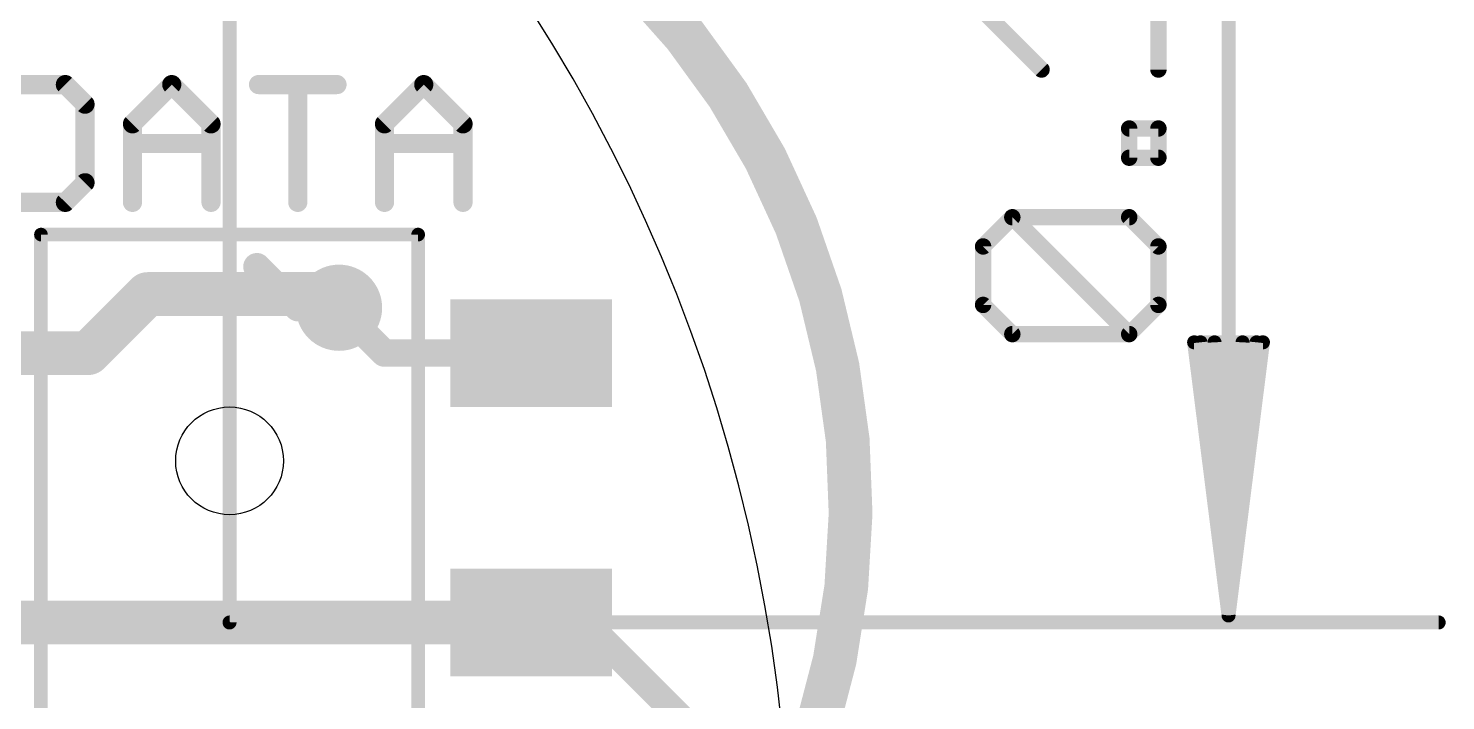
# Model space of a CAD drawing. Extents: x -22.8 to 21.3, y -24.2 to 20.5.
# Drawn here: x 8.17 to 21.32, y 1.81 to 8.05 of the extents above; entities that cross this region are included whole.
import ezdxf

# ---------------------------------------------------------------- set-up
doc = ezdxf.new("R2010")
doc.units = 0
for name, color, linetype in [('1', 12, 'CONTINUOUS'), ('16', 132, 'CONTINUOUS'), ('18', 110, 'CONTINUOUS'), ('20', 53, 'CONTINUOUS'), ('21', 40, 'CONTINUOUS'), ('23', 53, 'CONTINUOUS'), ('47', 253, 'CONTINUOUS')]:
    doc.layers.add(name, color=color, linetype=linetype)

# ---------------------------------------------------------------- blocks, each defined once
blk = doc.blocks.new('RECT')
blk.add_solid([(-0.5, -0.5), (0.5, -0.5), (-0.5, 0.5), (0.5, 0.5)])
blk = doc.blocks.new('ROUNDV')
at = {"const_width": 0.5}
blk.add_lwpolyline([(0, -0.25, 1), (0, 0.25, 1), (0, -0.25)], format="xyb", dxfattribs=at)

msp = doc.modelspace()

# ---------------------------------------------------------------- linework, layer by layer
at = {"layer": '1'}
for points, const_width in [([(8.723, 5.04), (9.271, 5.588)], 0.4064), ([(9.271, 5.588), (10.922, 5.588)], 0.4064), ([(10.922, 5.588), (11.049, 5.461)], 0.4064), ([(11.47, 5.04), (11.049, 5.461)], 0.254), ([(7.233, 5.04), (8.723, 5.04)], 0.4064), ([(12.833, 5.04), (11.47, 5.04)], 0.254), ([(7.233, 2.54), (12.319, 2.54)], 0.4064), ([(12.319, 2.54), (12.833, 2.54)], 0.4064), ([(12.446, 2.413), (12.319, 2.54)], 0.254), ([(13.462, 2.413), (12.446, 2.413)], 0.254), ([(14.351, 1.524), (13.462, 2.413)], 0.254)]:
    msp.add_lwpolyline(points, dxfattribs=dict(at, const_width=const_width))
for points, const_width in [([(9.271, 5.6896, 1), (9.271, 5.4864)], 0.2032), ([(9.3428, 5.5162, 1), (9.1992, 5.6598)], 0.2032), ([(10.9938, 5.6598, 1), (10.8502, 5.5162)], 0.2032), ([(10.922, 5.4864, 1), (10.922, 5.6896)], 0.2032), ([(10.9772, 5.3892, 1), (11.1208, 5.5328)], 0.2032), ([(11.0939, 5.5059, 1), (11.0041, 5.4161)], 0.127), ([(8.6512, 5.1118, 1), (8.7948, 4.9682)], 0.2032), ([(8.723, 4.9384, 1), (8.723, 5.1416)], 0.2032), ([(11.47, 5.1035, 1), (11.47, 4.9765)], 0.127), ([(11.4251, 4.9951, 1), (11.5149, 5.0849)], 0.127), ([(12.833, 4.9765, 1), (12.833, 5.1035)], 0.127), ([(12.319, 2.6416, 1), (12.319, 2.4384)], 0.2032), ([(12.3639, 2.5849, 1), (12.2741, 2.4951)], 0.127), ([(12.319, 2.4384, 1), (12.319, 2.6416)], 0.2032), ([(12.833, 2.4384, 1), (12.833, 2.6416)], 0.2032), ([(12.446, 2.4765, 1), (12.446, 2.3495)], 0.127), ([(12.4011, 2.3681, 1), (12.4909, 2.4579)], 0.127), ([(13.5069, 2.4579, 1), (13.4171, 2.3681)], 0.127), ([(13.462, 2.3495, 1), (13.462, 2.4765)], 0.127)]:
    msp.add_lwpolyline(points, format="xyb", dxfattribs=dict(at, const_width=const_width))
at = {"layer": '16'}
for points, const_width in [([(15.24, 0.889, 0.4142), (11.557, 10.033)], 0.4064), ([(10.3319, 5.8869, 1), (10.2421, 5.7971)], 0.127), ([(10.668, 5.5245, 1), (10.668, 5.3975)], 0.127), ([(10.6231, 5.4161, 1), (10.7129, 5.5059)], 0.127), ([(11.049, 5.3975, 1), (11.049, 5.5245)], 0.127)]:
    msp.add_lwpolyline(points, format="xyb", dxfattribs=dict(at, const_width=const_width))
at = {"layer": '16', "const_width": 0.254}
for points in [[(10.668, 5.461), (10.287, 5.842)], [(11.049, 5.461), (10.668, 5.461)]]:
    msp.add_lwpolyline(points, dxfattribs=at)
at = {"layer": '20'}
msp.add_circle((10.033, 4.04), 0.5, dxfattribs=at)
msp.add_arc((0, 0), 15.24, 0, 90, dxfattribs=at)
at = {"layer": '21'}
for points, const_width in [([(8.5095, 7.532), (7.9629, 7.532)], 0.1778), ([(8.6917, 7.3498), (8.5095, 7.532)], 0.1778), ([(9.1323, 7.1677), (9.4967, 7.532)], 0.1778), ([(9.4967, 7.532), (9.8611, 7.1677)], 0.1778), ([(10.3017, 7.532), (11.0304, 7.532)], 0.1778), ([(10.6661, 6.4389), (10.6661, 7.532)], 0.1778), ([(11.4711, 7.1677), (11.8355, 7.532)], 0.1778), ([(11.8355, 7.532), (12.1998, 7.1677)], 0.1778), ([(8.6917, 6.6211), (8.6917, 7.3498)], 0.1778), ([(9.1323, 6.4389), (9.1323, 7.1677)], 0.1778), ([(9.8611, 7.1677), (9.8611, 6.4389)], 0.1778), ([(11.4711, 6.4389), (11.4711, 7.1677)], 0.1778), ([(12.1998, 7.1677), (12.1998, 6.4389)], 0.1778), ([(9.1323, 6.9855), (9.8611, 6.9855)], 0.1778), ([(11.4711, 6.9855), (12.1998, 6.9855)], 0.1778), ([(8.5095, 6.4389), (8.6917, 6.6211)], 0.1778), ([(7.9629, 6.4389), (8.5095, 6.4389)], 0.1778), ([(8.283, -1.06), (8.283, 6.14)], 0.127), ([(8.283, 6.14), (11.783, 6.14)], 0.127), ([(11.783, 6.14), (11.783, -1.06)], 0.127)]:
    msp.add_lwpolyline(points, dxfattribs=dict(at, const_width=const_width))
for points, const_width in [([(8.5409, 7.5635, 1), (8.478, 7.5006)], 0.0889), ([(8.5095, 7.4876, 1), (8.5095, 7.5765)], 0.0889), ([(9.5281, 7.5635, 1), (9.4652, 7.5006)], 0.0889), ([(9.5281, 7.5006, 1), (9.4652, 7.5635)], 0.0889), ([(10.3017, 7.5765, 1), (10.3017, 7.4876)], 0.0889), ([(10.7105, 7.532, 1), (10.6216, 7.532)], 0.0889), ([(11.0304, 7.4876, 1), (11.0304, 7.5765)], 0.0889), ([(11.8669, 7.5635, 1), (11.804, 7.5006)], 0.0889), ([(11.8669, 7.5006, 1), (11.804, 7.5635)], 0.0889), ([(8.7361, 7.3498, 1), (8.6472, 7.3498)], 0.0889), ([(8.6602, 7.3184, 1), (8.7231, 7.3813)], 0.0889), ([(9.1767, 7.1677, 1), (9.0878, 7.1677)], 0.0889), ([(9.1009, 7.1991, 1), (9.1637, 7.1362)], 0.0889), ([(9.9055, 7.1677, 1), (9.8166, 7.1677)], 0.0889), ([(9.8296, 7.1362, 1), (9.8925, 7.1991)], 0.0889), ([(11.5155, 7.1677, 1), (11.4266, 7.1677)], 0.0889), ([(11.4397, 7.1991, 1), (11.5025, 7.1362)], 0.0889), ([(12.2443, 7.1677, 1), (12.1554, 7.1677)], 0.0889), ([(12.1684, 7.1362, 1), (12.2313, 7.1991)], 0.0889), ([(9.1323, 7.0299, 1), (9.1323, 6.941)], 0.0889), ([(9.8611, 6.941, 1), (9.8611, 7.0299)], 0.0889), ([(11.4711, 7.0299, 1), (11.4711, 6.941)], 0.0889), ([(12.1998, 6.941, 1), (12.1998, 7.0299)], 0.0889), ([(8.7231, 6.5897, 1), (8.6602, 6.6525)], 0.0889), ([(8.6472, 6.6211, 1), (8.7361, 6.6211)], 0.0889), ([(8.478, 6.4703, 1), (8.5409, 6.4075)], 0.0889), ([(8.5095, 6.3944, 1), (8.5095, 6.4834)], 0.0889), ([(9.0878, 6.4389, 1), (9.1767, 6.4389)], 0.0889), ([(9.8166, 6.4389, 1), (9.9055, 6.4389)], 0.0889), ([(10.6216, 6.4389, 1), (10.7105, 6.4389)], 0.0889), ([(11.4266, 6.4389, 1), (11.5155, 6.4389)], 0.0889), ([(12.1554, 6.4389, 1), (12.2443, 6.4389)], 0.0889), ([(8.283, 6.1718, 1), (8.283, 6.1083)], 0.0635), ([(8.3148, 6.14, 1), (8.2513, 6.14)], 0.0635), ([(11.8148, 6.14, 1), (11.7513, 6.14)], 0.0635), ([(11.783, 6.1083, 1), (11.783, 6.1718)], 0.0635)]:
    msp.add_lwpolyline(points, format="xyb", dxfattribs=dict(at, const_width=const_width))
at = {"layer": '23'}
msp.add_point((10.033, 2.54), dxfattribs=at)
at = {"layer": '47'}
for points, const_width in [([(10.033, 2.54), (10.033, 20.111)], 0.13), ([(19.304, 2.605), (19.304, 10.1028)], 0.13), ([(18.6533, 7.6719), (18.6533, 8.7566)], 0.1524), ([(17.5686, 7.6719), (17.0263, 8.2143)], 0.1524), ([(18.3821, 6.8534), (18.3821, 7.1245)], 0.1524), ([(18.3821, 7.1245), (18.6533, 7.1245)], 0.1524), ([(18.6533, 7.1245), (18.6533, 6.8534)], 0.1524), ([(18.6533, 6.8534), (18.3821, 6.8534)], 0.1524), ([(17.0263, 6.0297), (17.2975, 6.3009)], 0.1524), ([(17.2975, 6.3009), (18.3821, 6.3009)], 0.1524), ([(18.3821, 5.2162), (17.2975, 6.3009)], 0.1524), ([(18.3821, 6.3009), (18.6533, 6.0297)], 0.1524), ([(17.0263, 5.4874), (17.0263, 6.0297)], 0.1524), ([(18.6533, 6.0297), (18.6533, 5.4874)], 0.1524), ([(17.2975, 5.2162), (17.0263, 5.4874)], 0.1524), ([(18.6533, 5.4874), (18.3821, 5.2162)], 0.1524), ([(18.3821, 5.2162), (17.2975, 5.2162)], 0.1524), ([(19.304, 2.605), (18.9848, 5.14)], 0.13), ([(18.9848, 5.14), (19.6232, 5.14)], 0.13), ([(19.304, 2.605), (19.044, 5.14)], 0.13), ([(19.304, 2.605), (19.174, 5.14)], 0.13), ([(19.6232, 5.14), (19.304, 2.605)], 0.13), ([(19.434, 5.14), (19.304, 2.605)], 0.13), ([(19.564, 5.14), (19.304, 2.605)], 0.13), ([(10.033, 2.54), (21.254, 2.54)], 0.13)]:
    msp.add_lwpolyline(points, dxfattribs=dict(at, const_width=const_width))
for points, const_width in [([(17.5417, 7.645, 1), (17.5956, 7.6989)], 0.0762), ([(18.6152, 7.6719, 1), (18.6914, 7.6719)], 0.0762), ([(18.4202, 7.1245, 1), (18.344, 7.1245)], 0.0762), ([(18.3821, 7.1626, 1), (18.3821, 7.0864)], 0.0762), ([(18.6914, 7.1245, 1), (18.6152, 7.1245)], 0.0762), ([(18.6533, 7.0864, 1), (18.6533, 7.1626)], 0.0762), ([(18.3821, 6.8915, 1), (18.3821, 6.8153)], 0.0762), ([(18.344, 6.8534, 1), (18.4202, 6.8534)], 0.0762), ([(18.6152, 6.8534, 1), (18.6914, 6.8534)], 0.0762), ([(18.6533, 6.8153, 1), (18.6533, 6.8915)], 0.0762), ([(17.3244, 6.3278, 1), (17.2705, 6.2739)], 0.0762), ([(17.2975, 6.339, 1), (17.2975, 6.2628)], 0.0762), ([(17.3244, 6.2739, 1), (17.2705, 6.3278)], 0.0762), ([(18.4091, 6.3278, 1), (18.3552, 6.2739)], 0.0762), ([(18.3821, 6.2628, 1), (18.3821, 6.339)], 0.0762), ([(17.0644, 6.0297, 1), (16.9882, 6.0297)], 0.0762), ([(16.9994, 6.0566, 1), (17.0533, 6.0028)], 0.0762), ([(18.6914, 6.0297, 1), (18.6152, 6.0297)], 0.0762), ([(18.6264, 6.0028, 1), (18.6802, 6.0566)], 0.0762), ([(17.0533, 5.5143, 1), (16.9994, 5.4604)], 0.0762), ([(16.9882, 5.4874, 1), (17.0644, 5.4874)], 0.0762), ([(18.6152, 5.4874, 1), (18.6914, 5.4874)], 0.0762), ([(18.6802, 5.4604, 1), (18.6264, 5.5143)], 0.0762), ([(17.2975, 5.2543, 1), (17.2975, 5.1781)], 0.0762), ([(17.2705, 5.1893, 1), (17.3244, 5.2431)], 0.0762), ([(18.3552, 5.2431, 1), (18.4091, 5.1893)], 0.0762), ([(18.3552, 5.1893, 1), (18.4091, 5.2431)], 0.0762), ([(18.3821, 5.1781, 1), (18.3821, 5.2543)], 0.0762), ([(19.017, 5.1441, 1), (18.9525, 5.1359)], 0.065), ([(18.9848, 5.1725, 1), (18.9848, 5.1075)], 0.065), ([(19.0763, 5.1433, 1), (19.0117, 5.1367)], 0.065), ([(19.2065, 5.1417, 1), (19.1415, 5.1383)], 0.065), ([(19.4665, 5.1383, 1), (19.4015, 5.1417)], 0.065), ([(19.5963, 5.1367, 1), (19.5317, 5.1433)], 0.065), ([(19.6555, 5.1359, 1), (19.591, 5.1441)], 0.065), ([(19.6232, 5.1075, 1), (19.6232, 5.1725)], 0.065), ([(19.2718, 2.6091, 1), (19.3362, 2.6009)], 0.065), ([(19.2717, 2.6083, 1), (19.3363, 2.6017)], 0.065), ([(19.2715, 2.6033, 1), (19.3365, 2.6067)], 0.065), ([(19.2715, 2.6067, 1), (19.3365, 2.6033)], 0.065), ([(19.2715, 2.605, 1), (19.3365, 2.605)], 0.065), ([(19.2717, 2.6017, 1), (19.3363, 2.6083)], 0.065), ([(19.2718, 2.6009, 1), (19.3362, 2.6091)], 0.065), ([(10.033, 2.5725, 1), (10.033, 2.5075)], 0.065), ([(10.0005, 2.54, 1), (10.0655, 2.54)], 0.065), ([(21.254, 2.5075, 1), (21.254, 2.5725)], 0.065)]:
    msp.add_lwpolyline(points, format="xyb", dxfattribs=dict(at, const_width=const_width))

# ---------------------------------------------------------------- block references
at = {"layer": '1', "yscale": 1.5, "rotation": 90}
for p in [(12.833, 5.04), (12.833, 2.54)]:
    msp.add_blockref('RECT', p, dxfattribs=at)
at = {"layer": '18', "xscale": 0.8001, "yscale": 0.8001}
msp.add_blockref('ROUNDV', (11.049, 5.461), dxfattribs=at)
msp.add_blockref('ROUNDV', (11.049, 5.461), dxfattribs=at)

doc.saveas('drawing.dxf')
